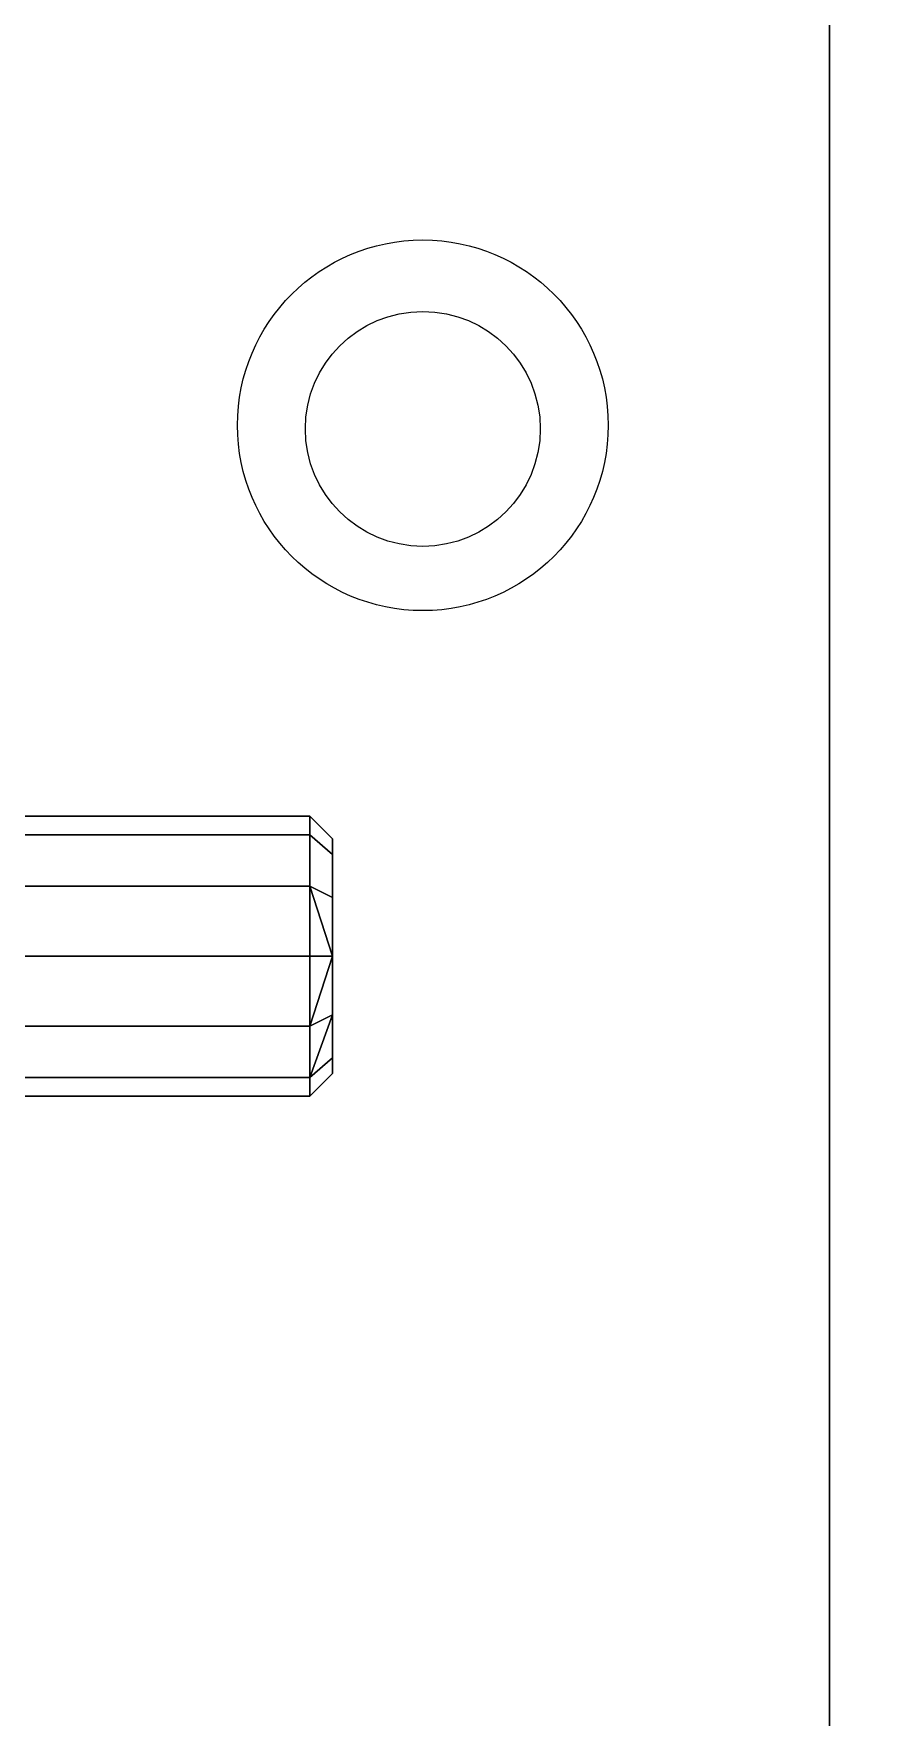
# Model space of a CAD drawing. Extents: x -80 to 3098, y -1530 to 80.
# Drawn here: x 1082.39 to 1100.75, y -540.6 to -503.33 of the extents above; entities that cross this region are included whole.
import ezdxf

# ---------------------------------------------------------------- set-up
doc = ezdxf.new("R2010")
doc.units = 0

# ---------------------------------------------------------------- blocks, each defined once
blk = doc.blocks.new('Kogan.horno 60 + 1 cajon gola mdf.Suelo1', base_point=(0, 18))
at = {"layer": 'Blanco', "color": 0}
for points in [[(0, 18), (0, 580), (600, 580), (600, 18)], [(0, 18, 18), (0, 580, 18), (600, 580, 18), (600, 18, 18)]]:
    blk.add_3dface(points, dxfattribs=at)
at = {"layer": 'blanco', "color": 0}
blk.add_3dface([(0, 18, 18), (0, 580, 18), (0, 580), (0, 18)], dxfattribs=at)
blk = doc.blocks.new('Kogan.horno 60 + 1 cajon gola mdf.Suelo')
at = {"layer": 'Blanco'}
blk.add_blockref('Kogan.horno 60 + 1 cajon gola mdf.Suelo1', (0, 18), dxfattribs=at)
blk = doc.blocks.new('Kogan.horno 60 + 1 cajon gola mdf.Lateral Izquierdo1', base_point=(0, 36, 137))
at = {"layer": 'Blanco', "color": 0}
for points, invisible_edges in [([(0, 36, 137), (0, 580, 780), (0, 580, 18), (0, 36, 137)], 13), ([(0, 18, 18), (0, 36, 137), (0, 580, 18), (0, 18, 18)], 11), ([(0, 36, 177), (0, 580, 780), (0, 36, 137), (0, 36, 177)], 11), ([(0, 18, 177), (0, 580, 780), (0, 36, 177), (0, 18, 177)], 11), ([(0, 18, 780), (0, 580, 780), (0, 18, 177), (0, 18, 780)], 10)]:
    blk.add_3dface(points, dxfattribs=dict(at, invisible_edges=invisible_edges))
at = {"layer": 'blanco', "color": 0}
for points in [[(18, 580, 18), (18, 18, 18), (0, 18, 18), (0, 580, 18)], [(18, 18, 780), (18, 580, 780), (0, 580, 780), (0, 18, 780)]]:
    blk.add_3dface(points, dxfattribs=at)
blk = doc.blocks.new('Kogan.horno 60 + 1 cajon gola mdf.Lateral Izquierdo')
at = {"layer": 'Taladro', "extrusion": (1, 0, 0)}
for centre, radius in [((68, 771), 4.103), ((67.92, 771), 2.6)]:
    blk.add_circle(centre, radius, dxfattribs=at)
at = {"layer": 'Blanco'}
blk.add_blockref('Kogan.horno 60 + 1 cajon gola mdf.Lateral Izquierdo1', (0, 36, 137), dxfattribs=at)
blk = doc.blocks.new('Kogan.horno 60 + 1 cajon gola mdf')
at = {"layer": 'Kogan.horno 60 + 1 cajon gola mdf.Lateral Izquierdo'}
blk.add_blockref('Kogan.horno 60 + 1 cajon gola mdf.Lateral Izquierdo', (0, 0), dxfattribs=at)
at = {"layer": 'Kogan.horno 60 + 1 cajon gola mdf.Suelo'}
blk.add_blockref('Kogan.horno 60 + 1 cajon gola mdf.Suelo', (0, 0), dxfattribs=at)
blk = doc.blocks.new('Kogan.bajo 1p gola 72x18.Suelo1', base_point=(0, 18))
at = {"layer": 'Blanco', "color": 0}
for points in [[(0, 18), (0, 575), (300, 575), (300, 18)], [(0, 18, 18), (0, 575, 18), (300, 575, 18), (300, 18, 18)]]:
    blk.add_3dface(points, dxfattribs=at)
at = {"layer": 'blanco', "color": 0}
blk.add_3dface([(300, 575, 18), (300, 18, 18), (300, 18), (300, 575)], dxfattribs=at)
blk = doc.blocks.new('Kogan.bajo 1p gola 72x18.Suelo')
at = {"layer": 'Taladro'}
for centre, radius in [((291, 68), 4.103), ((291, 67.92), 2.6)]:
    blk.add_circle(centre, radius, dxfattribs=at)
at = {"layer": 'Blanco'}
blk.add_blockref('Kogan.bajo 1p gola 72x18.Suelo1', (0, 18), dxfattribs=at)
blk = doc.blocks.new('Kogan.bajo 1p gola 72x18.Lateral Derecho1', base_point=(300, 36, 708))
at = {"layer": 'blanco', "color": 0}
for points in [[(282, 575, 780), (300, 575, 780), (300, 36, 780), (282, 36, 780)], [(282, 18, 18), (282, 575, 18), (300, 575, 18), (300, 18, 18)]]:
    blk.add_3dface(points, dxfattribs=at)
at = {"layer": 'Blanco', "color": 0}
for points, invisible_edges in [([(300, 575, 18), (300, 36, 780), (300, 36, 708), (300, 575, 18)], 13), ([(300, 575, 18), (300, 36, 708), (300, 18, 18), (300, 575, 18)], 11), ([(300, 575, 780), (300, 36, 780), (300, 575, 18), (300, 575, 780)], 10)]:
    blk.add_3dface(points, dxfattribs=dict(at, invisible_edges=invisible_edges))
blk = doc.blocks.new('Kogan.bajo 1p gola 72x18.Lateral Derecho2', base_point=(280.5, 60.75, 645.5))
at = {"layer": 'ACCESSORY', "color": 0}
for points in [[(288.5, 59.35, 636), (288.5, 58.935, 637.55), (280.5, 58.935, 637.55), (280.5, 59.35, 636)], [(288.5, 58.935, 634.45), (288.5, 59.35, 636), (280.5, 59.35, 636), (280.5, 58.935, 634.45)], [(288.5, 59.35, 604), (288.5, 58.935, 605.55), (280.5, 58.935, 605.55), (280.5, 59.35, 604)], [(288.5, 58.935, 602.45), (288.5, 59.35, 604), (280.5, 59.35, 604), (280.5, 58.935, 602.45)], [(288.5, 58.935, 637.55), (288.5, 59.35, 636), (289, 58.85, 636), (289, 58.502, 637.3)], [(288.5, 59.35, 636), (288.5, 58.935, 634.45), (289, 58.502, 634.7), (289, 58.85, 636)], [(288.5, 58.935, 605.55), (288.5, 59.35, 604), (289, 58.85, 604), (289, 58.502, 605.3)], [(288.5, 59.35, 604), (288.5, 58.935, 602.45), (289, 58.502, 602.7), (289, 58.85, 604)], [(288.5, 58.935, 637.55), (288.5, 57.8, 638.685), (280.5, 57.8, 638.685), (280.5, 58.935, 637.55)], [(288.5, 57.8, 633.315), (288.5, 58.935, 634.45), (280.5, 58.935, 634.45), (280.5, 57.8, 633.315)], [(288.5, 58.935, 605.55), (288.5, 57.8, 606.685), (280.5, 57.8, 606.685), (280.5, 58.935, 605.55)], [(288.5, 57.8, 601.315), (288.5, 58.935, 602.45), (280.5, 58.935, 602.45), (280.5, 57.8, 601.315)], [(288.5, 57.8, 638.685), (288.5, 58.935, 637.55), (289, 58.502, 637.3), (289, 57.55, 638.252)], [(288.5, 58.935, 634.45), (288.5, 57.8, 633.315), (289, 57.55, 633.748), (289, 58.502, 634.7)], [(288.5, 57.8, 606.685), (288.5, 58.935, 605.55), (289, 58.502, 605.3), (289, 57.55, 606.252)], [(288.5, 58.935, 602.45), (288.5, 57.8, 601.315), (289, 57.55, 601.748), (289, 58.502, 602.7)], [(288.5, 57.8, 638.685), (288.5, 56.25, 639.1), (280.5, 56.25, 639.1), (280.5, 57.8, 638.685)], [(288.5, 56.25, 632.9), (288.5, 57.8, 633.315), (280.5, 57.8, 633.315), (280.5, 56.25, 632.9)], [(288.5, 57.8, 606.685), (288.5, 56.25, 607.1), (280.5, 56.25, 607.1), (280.5, 57.8, 606.685)], [(288.5, 56.25, 600.9), (288.5, 57.8, 601.315), (280.5, 57.8, 601.315), (280.5, 56.25, 600.9)], [(288.5, 56.25, 639.1), (288.5, 57.8, 638.685), (289, 57.55, 638.252), (289, 56.25, 638.6)], [(288.5, 57.8, 633.315), (288.5, 56.25, 632.9), (289, 56.25, 633.4), (289, 57.55, 633.748)], [(288.5, 56.25, 607.1), (288.5, 57.8, 606.685), (289, 57.55, 606.252), (289, 56.25, 606.6)], [(288.5, 56.25, 639.1), (288.5, 54.7, 638.685), (280.5, 54.7, 638.685), (280.5, 56.25, 639.1)], [(288.5, 54.7, 633.315), (288.5, 56.25, 632.9), (280.5, 56.25, 632.9), (280.5, 54.7, 633.315)], [(288.5, 56.25, 607.1), (288.5, 54.7, 606.685), (280.5, 54.7, 606.685), (280.5, 56.25, 607.1)], [(288.5, 54.7, 601.315), (288.5, 56.25, 600.9), (280.5, 56.25, 600.9), (280.5, 54.7, 601.315)], [(289, 54.95, 633.748), (289, 56.25, 633.4), (288.5, 56.25, 632.9), (288.5, 54.7, 633.315)], [(289, 56.25, 606.6), (289, 54.95, 606.252), (288.5, 54.7, 606.685), (288.5, 56.25, 607.1)], [(289, 54.95, 601.748), (289, 56.25, 601.4), (288.5, 56.25, 600.9), (288.5, 54.7, 601.315)], [(289, 53.998, 634.7), (289, 54.95, 633.748), (288.5, 54.7, 633.315), (288.5, 53.565, 634.45)], [(289, 54.95, 606.252), (289, 53.998, 605.3), (288.5, 53.565, 605.55), (288.5, 54.7, 606.685)], [(289, 53.998, 602.7), (289, 54.95, 601.748), (288.5, 54.7, 601.315), (288.5, 53.565, 602.45)], [(288.5, 54.7, 638.685), (288.5, 53.565, 637.55), (280.5, 53.565, 637.55), (280.5, 54.7, 638.685)], [(288.5, 53.565, 634.45), (288.5, 54.7, 633.315), (280.5, 54.7, 633.315), (280.5, 53.565, 634.45)], [(288.5, 54.7, 606.685), (288.5, 53.565, 605.55), (280.5, 53.565, 605.55), (280.5, 54.7, 606.685)], [(288.5, 53.565, 602.45), (288.5, 54.7, 601.315), (280.5, 54.7, 601.315), (280.5, 53.565, 602.45)], [(289, 53.998, 637.3), (289, 53.65, 636), (288.5, 53.15, 636), (288.5, 53.565, 637.55)], [(289, 53.65, 636), (289, 53.998, 634.7), (288.5, 53.565, 634.45), (288.5, 53.15, 636)], [(289, 53.998, 605.3), (289, 53.65, 604), (288.5, 53.15, 604), (288.5, 53.565, 605.55)], [(289, 53.65, 604), (289, 53.998, 602.7), (288.5, 53.565, 602.45), (288.5, 53.15, 604)], [(288.5, 53.565, 637.55), (288.5, 53.15, 636), (280.5, 53.15, 636), (280.5, 53.565, 637.55)], [(288.5, 53.15, 636), (288.5, 53.565, 634.45), (280.5, 53.565, 634.45), (280.5, 53.15, 636)], [(288.5, 53.565, 605.55), (288.5, 53.15, 604), (280.5, 53.15, 604), (280.5, 53.565, 605.55)], [(288.5, 53.15, 604), (288.5, 53.565, 602.45), (280.5, 53.565, 602.45), (280.5, 53.15, 604)]]:
    blk.add_3dface(points, dxfattribs=at)
at = {"layer": 'ACCESSORY', "color": 0, "invisible_edges": 8}
for points in [[(289, 58.502, 637.3), (289, 58.85, 636), (289, 53.65, 636), (289, 58.502, 637.3)], [(289, 53.65, 636), (289, 58.85, 636), (289, 53.998, 634.7), (289, 53.65, 636)], [(289, 58.502, 634.7), (289, 53.998, 634.7), (289, 58.85, 636), (289, 58.502, 634.7)], [(289, 58.502, 605.3), (289, 58.85, 604), (289, 53.65, 604), (289, 58.502, 605.3)], [(289, 53.65, 604), (289, 58.85, 604), (289, 53.998, 602.7), (289, 53.65, 604)], [(289, 58.502, 602.7), (289, 53.998, 602.7), (289, 58.85, 604), (289, 58.502, 602.7)], [(289, 58.502, 637.3), (289, 53.998, 637.3), (289, 57.55, 638.252), (289, 58.502, 637.3)], [(289, 53.998, 637.3), (289, 58.502, 637.3), (289, 53.65, 636), (289, 53.998, 637.3)], [(289, 54.95, 633.748), (289, 53.998, 634.7), (289, 58.502, 634.7), (289, 54.95, 633.748)], [(289, 57.55, 633.748), (289, 54.95, 633.748), (289, 58.502, 634.7), (289, 57.55, 633.748)], [(289, 58.502, 605.3), (289, 53.998, 605.3), (289, 57.55, 606.252), (289, 58.502, 605.3)], [(289, 53.998, 605.3), (289, 58.502, 605.3), (289, 53.65, 604), (289, 53.998, 605.3)], [(289, 54.95, 601.748), (289, 53.998, 602.7), (289, 58.502, 602.7), (289, 54.95, 601.748)], [(289, 57.55, 601.748), (289, 54.95, 601.748), (289, 58.502, 602.7), (289, 57.55, 601.748)], [(289, 57.55, 601.748), (288.5, 57.8, 601.315), (289, 56.25, 601.4), (289, 57.55, 601.748)], [(288.5, 57.8, 601.315), (288.5, 56.25, 600.9), (289, 56.25, 601.4), (288.5, 57.8, 601.315)], [(289, 56.25, 638.6), (289, 57.55, 638.252), (289, 54.95, 638.252), (289, 56.25, 638.6)], [(289, 54.95, 638.252), (289, 57.55, 638.252), (289, 53.998, 637.3), (289, 54.95, 638.252)], [(289, 57.55, 633.748), (289, 56.25, 633.4), (289, 54.95, 633.748), (289, 57.55, 633.748)], [(289, 56.25, 606.6), (289, 57.55, 606.252), (289, 54.95, 606.252), (289, 56.25, 606.6)], [(289, 54.95, 606.252), (289, 57.55, 606.252), (289, 53.998, 605.3), (289, 54.95, 606.252)], [(289, 57.55, 601.748), (289, 56.25, 601.4), (289, 54.95, 601.748), (289, 57.55, 601.748)], [(288.5, 56.25, 639.1), (289, 56.25, 638.6), (288.5, 54.7, 638.685), (288.5, 56.25, 639.1)], [(289, 54.95, 638.252), (288.5, 54.7, 638.685), (289, 56.25, 638.6), (289, 54.95, 638.252)], [(289, 54.95, 638.252), (288.5, 53.565, 637.55), (288.5, 54.7, 638.685), (289, 54.95, 638.252)], [(289, 54.95, 638.252), (289, 53.998, 637.3), (288.5, 53.565, 637.55), (289, 54.95, 638.252)]]:
    blk.add_3dface(points, dxfattribs=at)
blk = doc.blocks.new('Kogan.bajo 1p gola 72x18.Lateral Derecho3', base_point=(280.5, 60.75, 145.5))
at = {"layer": 'ACCESSORY', "color": 0}
for points in [[(288.5, 59.35, 136), (288.5, 58.935, 137.55), (280.5, 58.935, 137.55), (280.5, 59.35, 136)], [(288.5, 58.935, 134.45), (288.5, 59.35, 136), (280.5, 59.35, 136), (280.5, 58.935, 134.45)], [(288.5, 59.35, 104), (288.5, 58.935, 105.55), (280.5, 58.935, 105.55), (280.5, 59.35, 104)], [(288.5, 58.935, 102.45), (288.5, 59.35, 104), (280.5, 59.35, 104), (280.5, 58.935, 102.45)], [(288.5, 58.935, 137.55), (288.5, 59.35, 136), (289, 58.85, 136), (289, 58.502, 137.3)], [(288.5, 59.35, 136), (288.5, 58.935, 134.45), (289, 58.502, 134.7), (289, 58.85, 136)], [(288.5, 58.935, 105.55), (288.5, 59.35, 104), (289, 58.85, 104), (289, 58.502, 105.3)], [(288.5, 59.35, 104), (288.5, 58.935, 102.45), (289, 58.502, 102.7), (289, 58.85, 104)], [(288.5, 58.935, 137.55), (288.5, 57.8, 138.685), (280.5, 57.8, 138.685), (280.5, 58.935, 137.55)], [(288.5, 57.8, 133.315), (288.5, 58.935, 134.45), (280.5, 58.935, 134.45), (280.5, 57.8, 133.315)], [(288.5, 58.935, 105.55), (288.5, 57.8, 106.685), (280.5, 57.8, 106.685), (280.5, 58.935, 105.55)], [(288.5, 57.8, 101.315), (288.5, 58.935, 102.45), (280.5, 58.935, 102.45), (280.5, 57.8, 101.315)], [(288.5, 57.8, 138.685), (288.5, 58.935, 137.55), (289, 58.502, 137.3), (289, 57.55, 138.252)], [(288.5, 58.935, 134.45), (288.5, 57.8, 133.315), (289, 57.55, 133.748), (289, 58.502, 134.7)], [(288.5, 57.8, 106.685), (288.5, 58.935, 105.55), (289, 58.502, 105.3), (289, 57.55, 106.252)], [(288.5, 58.935, 102.45), (288.5, 57.8, 101.315), (289, 57.55, 101.748), (289, 58.502, 102.7)], [(288.5, 57.8, 138.685), (288.5, 56.25, 139.1), (280.5, 56.25, 139.1), (280.5, 57.8, 138.685)], [(288.5, 56.25, 132.9), (288.5, 57.8, 133.315), (280.5, 57.8, 133.315), (280.5, 56.25, 132.9)], [(288.5, 57.8, 106.685), (288.5, 56.25, 107.1), (280.5, 56.25, 107.1), (280.5, 57.8, 106.685)], [(288.5, 56.25, 100.9), (288.5, 57.8, 101.315), (280.5, 57.8, 101.315), (280.5, 56.25, 100.9)], [(288.5, 56.25, 139.1), (288.5, 57.8, 138.685), (289, 57.55, 138.252), (289, 56.25, 138.6)], [(288.5, 57.8, 133.315), (288.5, 56.25, 132.9), (289, 56.25, 133.4), (289, 57.55, 133.748)], [(288.5, 56.25, 107.1), (288.5, 57.8, 106.685), (289, 57.55, 106.252), (289, 56.25, 106.6)], [(288.5, 56.25, 139.1), (288.5, 54.7, 138.685), (280.5, 54.7, 138.685), (280.5, 56.25, 139.1)], [(288.5, 54.7, 133.315), (288.5, 56.25, 132.9), (280.5, 56.25, 132.9), (280.5, 54.7, 133.315)], [(288.5, 56.25, 107.1), (288.5, 54.7, 106.685), (280.5, 54.7, 106.685), (280.5, 56.25, 107.1)], [(288.5, 54.7, 101.315), (288.5, 56.25, 100.9), (280.5, 56.25, 100.9), (280.5, 54.7, 101.315)], [(289, 54.95, 133.748), (289, 56.25, 133.4), (288.5, 56.25, 132.9), (288.5, 54.7, 133.315)], [(289, 56.25, 106.6), (289, 54.95, 106.252), (288.5, 54.7, 106.685), (288.5, 56.25, 107.1)], [(289, 54.95, 101.748), (289, 56.25, 101.4), (288.5, 56.25, 100.9), (288.5, 54.7, 101.315)], [(289, 53.998, 134.7), (289, 54.95, 133.748), (288.5, 54.7, 133.315), (288.5, 53.565, 134.45)], [(289, 54.95, 106.252), (289, 53.998, 105.3), (288.5, 53.565, 105.55), (288.5, 54.7, 106.685)], [(289, 53.998, 102.7), (289, 54.95, 101.748), (288.5, 54.7, 101.315), (288.5, 53.565, 102.45)], [(288.5, 54.7, 138.685), (288.5, 53.565, 137.55), (280.5, 53.565, 137.55), (280.5, 54.7, 138.685)], [(288.5, 53.565, 134.45), (288.5, 54.7, 133.315), (280.5, 54.7, 133.315), (280.5, 53.565, 134.45)], [(288.5, 54.7, 106.685), (288.5, 53.565, 105.55), (280.5, 53.565, 105.55), (280.5, 54.7, 106.685)], [(288.5, 53.565, 102.45), (288.5, 54.7, 101.315), (280.5, 54.7, 101.315), (280.5, 53.565, 102.45)], [(289, 53.998, 137.3), (289, 53.65, 136), (288.5, 53.15, 136), (288.5, 53.565, 137.55)], [(289, 53.65, 136), (289, 53.998, 134.7), (288.5, 53.565, 134.45), (288.5, 53.15, 136)], [(289, 53.998, 105.3), (289, 53.65, 104), (288.5, 53.15, 104), (288.5, 53.565, 105.55)], [(289, 53.65, 104), (289, 53.998, 102.7), (288.5, 53.565, 102.45), (288.5, 53.15, 104)], [(288.5, 53.565, 137.55), (288.5, 53.15, 136), (280.5, 53.15, 136), (280.5, 53.565, 137.55)], [(288.5, 53.15, 136), (288.5, 53.565, 134.45), (280.5, 53.565, 134.45), (280.5, 53.15, 136)], [(288.5, 53.565, 105.55), (288.5, 53.15, 104), (280.5, 53.15, 104), (280.5, 53.565, 105.55)], [(288.5, 53.15, 104), (288.5, 53.565, 102.45), (280.5, 53.565, 102.45), (280.5, 53.15, 104)]]:
    blk.add_3dface(points, dxfattribs=at)
at = {"layer": 'ACCESSORY', "color": 0, "invisible_edges": 8}
for points in [[(289, 58.502, 137.3), (289, 58.85, 136), (289, 53.65, 136), (289, 58.502, 137.3)], [(289, 53.65, 136), (289, 58.85, 136), (289, 53.998, 134.7), (289, 53.65, 136)], [(289, 58.502, 134.7), (289, 53.998, 134.7), (289, 58.85, 136), (289, 58.502, 134.7)], [(289, 58.502, 105.3), (289, 58.85, 104), (289, 53.65, 104), (289, 58.502, 105.3)], [(289, 53.65, 104), (289, 58.85, 104), (289, 53.998, 102.7), (289, 53.65, 104)], [(289, 58.502, 102.7), (289, 53.998, 102.7), (289, 58.85, 104), (289, 58.502, 102.7)], [(289, 58.502, 137.3), (289, 53.998, 137.3), (289, 57.55, 138.252), (289, 58.502, 137.3)], [(289, 53.998, 137.3), (289, 58.502, 137.3), (289, 53.65, 136), (289, 53.998, 137.3)], [(289, 54.95, 133.748), (289, 53.998, 134.7), (289, 58.502, 134.7), (289, 54.95, 133.748)], [(289, 57.55, 133.748), (289, 54.95, 133.748), (289, 58.502, 134.7), (289, 57.55, 133.748)], [(289, 58.502, 105.3), (289, 53.998, 105.3), (289, 57.55, 106.252), (289, 58.502, 105.3)], [(289, 53.998, 105.3), (289, 58.502, 105.3), (289, 53.65, 104), (289, 53.998, 105.3)], [(289, 54.95, 101.748), (289, 53.998, 102.7), (289, 58.502, 102.7), (289, 54.95, 101.748)], [(289, 57.55, 101.748), (289, 54.95, 101.748), (289, 58.502, 102.7), (289, 57.55, 101.748)], [(289, 57.55, 101.748), (288.5, 57.8, 101.315), (289, 56.25, 101.4), (289, 57.55, 101.748)], [(288.5, 57.8, 101.315), (288.5, 56.25, 100.9), (289, 56.25, 101.4), (288.5, 57.8, 101.315)], [(289, 56.25, 138.6), (289, 57.55, 138.252), (289, 54.95, 138.252), (289, 56.25, 138.6)], [(289, 54.95, 138.252), (289, 57.55, 138.252), (289, 53.998, 137.3), (289, 54.95, 138.252)], [(289, 57.55, 133.748), (289, 56.25, 133.4), (289, 54.95, 133.748), (289, 57.55, 133.748)], [(289, 56.25, 106.6), (289, 57.55, 106.252), (289, 54.95, 106.252), (289, 56.25, 106.6)], [(289, 54.95, 106.252), (289, 57.55, 106.252), (289, 53.998, 105.3), (289, 54.95, 106.252)], [(289, 57.55, 101.748), (289, 56.25, 101.4), (289, 54.95, 101.748), (289, 57.55, 101.748)], [(288.5, 56.25, 139.1), (289, 56.25, 138.6), (288.5, 54.7, 138.685), (288.5, 56.25, 139.1)], [(289, 54.95, 138.252), (288.5, 54.7, 138.685), (289, 56.25, 138.6), (289, 54.95, 138.252)], [(289, 54.95, 138.252), (288.5, 53.565, 137.55), (288.5, 54.7, 138.685), (289, 54.95, 138.252)], [(289, 54.95, 138.252), (289, 53.998, 137.3), (288.5, 53.565, 137.55), (289, 54.95, 138.252)]]:
    blk.add_3dface(points, dxfattribs=at)
blk = doc.blocks.new('Kogan.bajo 1p gola 72x18.Lateral Derecho')
at = {"layer": 'Taladro'}
blk.add_circle((291, 67.92, 18), 2.6, dxfattribs=at)
blk.add_circle((291, 67.92, 18), 2.6, dxfattribs=at)
blk.add_circle((291, 67.92, 18), 2.6, dxfattribs=at)
for name, p in [('Kogan.bajo 1p gola 72x18.Lateral Derecho2', (280.5, 60.75, 645.5)), ('Kogan.bajo 1p gola 72x18.Lateral Derecho3', (280.5, 60.75, 145.5))]:
    blk.add_blockref(name, p)
at = {"layer": 'Blanco'}
blk.add_blockref('Kogan.bajo 1p gola 72x18.Lateral Derecho1', (300, 36, 708), dxfattribs=at)
blk = doc.blocks.new('Kogan.bajo 1p gola 72x18')
at = {"layer": 'Kogan.bajo 1p gola 72x18.Lateral Derecho'}
blk.add_blockref('Kogan.bajo 1p gola 72x18.Lateral Derecho', (0, 0), dxfattribs=at)
at = {"layer": 'Kogan.bajo 1p gola 72x18.Suelo'}
blk.add_blockref('Kogan.bajo 1p gola 72x18.Suelo', (0, 0), dxfattribs=at)
blk = doc.blocks.new('Kogan.Sobre[1].Sobre[1]1', base_point=(2361, -1418, 880))
at = {"layer": 'zz-Cooker-top', "color": 0}
for points, invisible_edges in [([(800, -600, 880), (3018, 0, 880), (2361, -600, 880), (800, -600, 880)], 11), ([(800, 0, 880), (3018, 0, 880), (800, -600, 880), (800, 0, 880)], 10), ([(2361, -600, 890), (800, 0, 890), (800, -600, 890), (2361, -600, 890)], 9), ([(3018, 0, 890), (800, 0, 890), (2361, -600, 890), (3018, 0, 890)], 14)]:
    blk.add_3dface(points, dxfattribs=dict(at, invisible_edges=invisible_edges))
blk = doc.blocks.new('Kogan.Sobre[1].Sobre[1]')
at = {"layer": 'zz-Cooker-top'}
blk.add_blockref('Kogan.Sobre[1].Sobre[1]1', (2361, -1418, 880), dxfattribs=at)
blk = doc.blocks.new('Kogan.Sobre[1]')
at = {"layer": 'Kogan.Sobre[1].Sobre[1]'}
blk.add_blockref('Kogan.Sobre[1].Sobre[1]', (0, 0), dxfattribs=at)

msp = doc.modelspace()

# ---------------------------------------------------------------- block references
for name, p in [('Kogan.bajo 1p gola 72x18', (800, -580, 100)), ('Kogan.Sobre[1]', (0, 0)), ('Kogan.horno 60 + 1 cajon gola mdf', (1100, -580, 100))]:
    msp.add_blockref(name, p)

doc.saveas('drawing.dxf')
